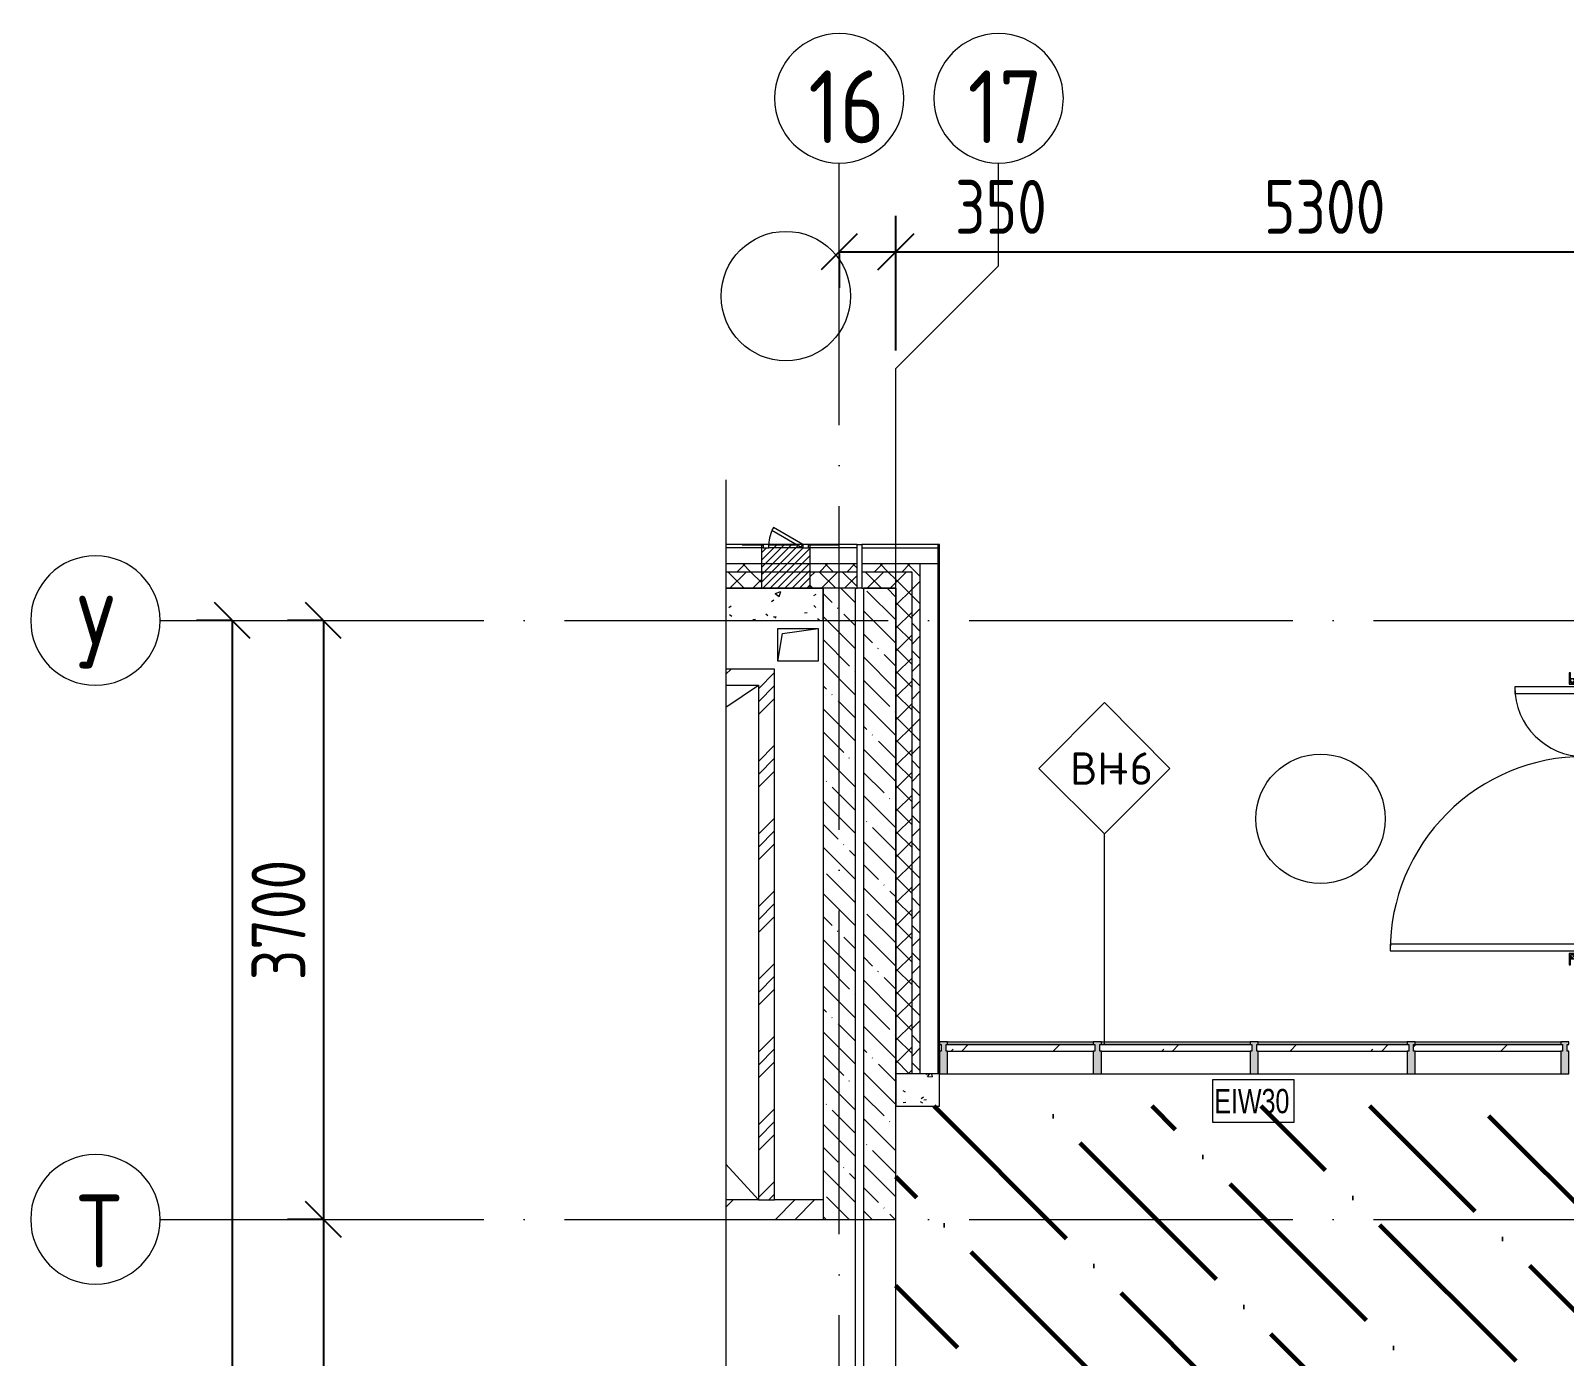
# Model space of a CAD drawing. Header units: millimetres. Extents: x -68946 to 288321, y -402657 to 324925.
# Drawn here: x 76440 to 85919, y 53829 to 62020 of the extents above; entities that cross this region are included whole.
import ezdxf

# ---------------------------------------------------------------- set-up
doc = ezdxf.new("R2010")
doc.units = ezdxf.units.MM
doc.linetypes.add('ADSK_Линия сетки', pattern=[2500, 2000, -250, 0, -250])
doc.layers.get('Defpoints').update_dxf_attribs({"color": 250})
for name, color, linetype, lineweight in [('3.4) ПТ-2.15    4 вып', 200, 'Continuous', 60), ('A-____-____-DIMS', 250, 'Continuous', 9), ('A-DETL-GENF-OTLN', 250, 'Continuous', 5), ('A-DOOR-____-IDEN', 31, 'Continuous', 9), ('A-DOOR-____-MCUT', 250, 'Continuous', 5), ('A-DOOR-____-OTLN', 250, 'Continuous', 5), ('A-DOOR-FRAM-MCUT', 31, 'Continuous', 5), ('A-DOOR-FRAM-OTLN', 31, 'Continuous', 5), ('A-FLOR-____-OTLN', 192, 'Continuous', 9), ('A-GENM-____-MCUT', 250, 'Continuous', 25), ('A-GENM-____-OTLN', 250, 'Continuous', 9), ('A-GLAZ-____-MCUT', 250, 'Continuous', 9), ('A-GLAZ-____-OTLN', 250, 'Continuous', 5), ('A-GLAZ-CWMG-MCUT', 51, 'Continuous', 9), ('A-GLAZ-CWMG-OTLN', 51, 'Continuous', 5), ('A-WALL-____-IDEN', 250, 'Continuous', 9), ('A-WALL-____-MCUT', 250, 'Continuous', 13), ('A-WALL-____-OTLN', 250, 'Continuous', 9), ('A-WALL-____-PATT', 250, 'Continuous', 13), ('A-WALL-FNSH-MCUT', 250, 'Continuous', 13), ('S-GRID-____-IDEN', 250, 'Continuous', 9), ('S-GRID-____-OTLN', 250, 'Continuous', 9)]:
    doc.layers.add(name, color=color, linetype=linetype, lineweight=lineweight)
doc.styles.add('Arial Narrow', font='ARIALN.TTF', dxfattribs={"width": 0.9, "height": 150})
doc.styles.add('GOST Common', font='', dxfattribs={"width": 0.9, "height": 350})
doc.styles.add('ISOCPEUR_2', font='isocpeur.ttf', dxfattribs={"height": 160})
doc.styles.get("Standard").update_dxf_attribs({"font": 'ГОСТ тип А.ttf'})
doc.styles.get('GOST Common').set_extended_font_data('GOST Common')
doc.dimstyles.new('А3', dxfattribs={"dimtxt": 333, "dimasz": 222, "dimexe": 222, "dimexo": 111, "dimgap": 111, "dimtad": 1, "dimtoh": 1, "dimdec": 0, "dimrnd": 0.0015, "dimzin": 0, "dimdsep": 46, "dimtxsty": 'Standard', "dimblk": 'OBLIQUE', "dimcen": 0, "dimclrd": 7, "dimclre": 7, "dimclrt": 7, "dimadec": 0, "dimazin": 0, "dimtfac": 1, "dimtdec": 0, "dimtofl": 0, "dimtmove": 0, "dimatfit": 3, "dimfxl": 1, "dimtolj": 1, "dimtzin": 0, "dimarcsym": 0})
pattern_1 = [(45, (12287.9, -0.0006), (-224.5064, 224.5064), []), (45, (12367.3, -0.0006), (0, 449.0128), []), (45, (12208.54, -0.0006), (0, 449.0128), [])]
pattern_2 = [(50, (12287.9, -0.0006), (364.3679, -31.8783), [38.1, -419.1]), (355, (12287.9, -0.0006), (-70.4859, 382.1133), [30.48, -335.28]), (100.451, (12318.28, -2.66), (293.885, 350.2334), [32.38, -356.18]), (46.184, (12287.9, 101.6), (542.1585, -84.0858), [57.15, -628.65]), (96.636, (12333.1, 94.6), (474.805, 494.8554), [48.57, -534.27]), (351.184, (12287.9, 101.6), (474.8102, 494.85), [45.72, -502.92]), (21, (12338.7, 76.2), (303.2285, -204.5305), [38.1, -419.1]), (326, (12338.7, 76.2), (123.6039, 368.376), [30.48, -335.28]), (71.451, (12364, 59.16), (426.8341, 163.8427), [32.38, -356.18]), (37.5, (12287.91, -0.0006), (6.17665, 169.11015), [16.764, -314.452, 16.764, -323.596, -336.55]), (37.5, (12287.91, -0.0006), (6.17665, 169.11015), [-671.576, 16.764, -319.786]), (7.5, (12287.91, -0.0006), (133.63888, 200.3615), [16.764, -177.292, 16.764, -306.832, -128.27]), (7.5, (12287.91, -0.0006), (133.63888, 200.3615), [-517.652, 16.764, -111.506]), (327.5, (12174.63, -0.0006), (271.18182, -11.45836), [16.764, -110.236, 16.764, -379.476, -525.78]), (327.5, (12174.63, -0.0006), (271.18182, -11.45836), [-523.24, 16.764, -509.016]), (317.5, (12123.83, -0.0006), (296.2585, 50.85285), [16.764, -148.336, 16.764, -246.38, -373.38]), (317.5, (12123.83, -0.0006), (296.2585, 50.85285), [-428.244, 16.764, -356.616])]
pattern_3 = [(135, (12287.91, -0.0006), (-142.5612, -142.5612), []), (135, (12430.48, -0.0006), (-142.5612, -142.5612), [252.016, -50.403, 3.353, -47.05])]
pattern_4 = [(45, (12287.91, -0.0006), (-70.71068, 70.71068), []), (135, (12287.91, -0.0006), (-70.71068, -70.71068), [])]
pattern_5 = [(135, (12287.91, -0.0006), (-84.85281, -84.85281), []), (225, (12287.91, -0.0006), (84.85281, -84.85281), [])]

# ---------------------------------------------------------------- blocks, each defined once
blk = doc.blocks.new('_Wn_-As_OpeningMEP_floor__Rectangular - _Wn_-As_OpeningMEP_floor__Rectangular-32466855-АР1_Маркировочный план 1 этажа С2и3')
at = {"layer": 'A-DETL-GENF-OTLN', "lineweight": 5}
for p, q in [((-125, -50), (-95.3, 120.3)), ((-95.3, 120.3), (125, 150))]:
    blk.add_line(p, q, dxfattribs=at)
blk = doc.blocks.new('PNS_Панель прямоугольная1 - Нр_Стекло - 40мм-34678799-АР1_Маркировочный план 1 этажа С2и3')
at = {"layer": 'A-GLAZ-____-OTLN'}
blk.add_line((-5, 0), (5, 0), dxfattribs=at)
blk = doc.blocks.new('PNS_Панель прямоугольная1 - Нр_Стекло - 40мм-36106177-АР1_Маркировочный план 1 этажа С2и3')
at = {"layer": 'A-GLAZ-____-OTLN'}
h = blk.add_hatch(dxfattribs=at)
h.set_pattern_fill('FP_86', color=256, style=0, pattern_type=2)
h.set_pattern_definition([(45, (-70369.98, -55655), (-282.8427, 282.8427), [200, -600]), (45, (-70569.98, -55755), (-282.8427, 282.8427), [600, -200]), (45, (-70169.98, -55855), (-282.8427, 282.8427), [200, -600])])
h.paths.add_polyline_path([(-450, -40), (460, -40), (460, 0), (-460, 0), (-460, -40)])
at = {"layer": 'A-GLAZ-____-MCUT', "lineweight": 5}
for p, q in [((450, 0), (-450, 0)), ((-450, -40), (450, -40))]:
    blk.add_line(p, q, dxfattribs=at)
at = {"layer": 'A-GLAZ-____-OTLN'}
blk.add_line((-460, 0), (460, 0), dxfattribs=at)
blk = doc.blocks.new('PNS_Панель прямоугольная1 - Нр_Стекло - 40мм-36106103-АР1_Маркировочный план 1 этажа С2и3')
at = {"layer": 'A-GLAZ-____-OTLN'}
h = blk.add_hatch(dxfattribs=at)
h.set_pattern_fill('FP_87', color=256, style=0, pattern_type=2)
h.set_pattern_definition([(45, (-71329.98, -55655), (-282.8427, 282.8427), [200, -600]), (45, (-71529.98, -55755), (-282.8427, 282.8427), [600, -200]), (45, (-71129.98, -55855), (-282.8427, 282.8427), [200, -600])])
h.paths.add_polyline_path([(470, -40), (470, 0), (-470, 0), (-470, -40), (460, -40)])
at = {"layer": 'A-GLAZ-____-MCUT', "lineweight": 5}
for p, q in [((460, 0), (-460, 0)), ((-460, -40), (460, -40))]:
    blk.add_line(p, q, dxfattribs=at)
at = {"layer": 'A-GLAZ-____-OTLN'}
blk.add_line((-470, 0), (470, 0), dxfattribs=at)
blk = doc.blocks.new('PNS_Панель прямоугольная1 - Нр_Стекло - 40мм-V52-АР1_Маркировочный план 1 этажа С2и3')
at = {"layer": 'A-GLAZ-____-OTLN'}
h = blk.add_hatch(dxfattribs=at)
h.set_pattern_fill('FP_88', color=256, style=0, pattern_type=2)
h.set_pattern_definition([(45, (-72299.98, -55655), (-282.8427, 282.8427), [200, -600]), (45, (-72499.98, -55755), (-282.8427, 282.8427), [600, -200]), (45, (-72099.98, -55855), (-282.8427, 282.8427), [200, -600])])
h.paths.add_polyline_path([(470, -40), (470, 0), (-470, 0), (-470, -40), (460, -40)])
at = {"layer": 'A-GLAZ-____-MCUT', "lineweight": 5}
for p, q in [((460, 0), (-460, 0)), ((-460, -40), (460, -40))]:
    blk.add_line(p, q, dxfattribs=at)
at = {"layer": 'A-GLAZ-____-OTLN'}
blk.add_line((-470, 0), (470, 0), dxfattribs=at)
blk = doc.blocks.new('PNS_Панель прямоугольная1 - Нр_Стекло - 40мм-36106165-АР1_Маркировочный план 1 этажа С2и3')
at = {"layer": 'A-GLAZ-____-OTLN'}
h = blk.add_hatch(dxfattribs=at)
h.set_pattern_fill('FP_89', color=256, style=0, pattern_type=2)
h.set_pattern_definition([(45, (-73260, -55655), (-282.8427, 282.8427), [200, -600]), (45, (-73460, -55755), (-282.8427, 282.8427), [600, -200]), (45, (-73060, -55855), (-282.8427, 282.8427), [200, -600])])
h.paths.add_polyline_path([(450, -40), (460, -40), (460, 0), (-460, 0), (-460, -40), (-180.2, -40)])
at = {"layer": 'A-GLAZ-____-MCUT', "lineweight": 5}
for p, q in [((450, 0), (-450, 0)), ((-450, -40), (450, -40))]:
    blk.add_line(p, q, dxfattribs=at)
at = {"layer": 'A-GLAZ-____-OTLN'}
blk.add_line((-460, 0), (460, 0), dxfattribs=at)
blk = doc.blocks.new('Прямоугольный импост - Импост структурный с накладкой - 180мм-36106140-АР1_Маркировочный план 1 этажа С2и3')
at = {"layer": 'A-GLAZ-CWMG-OTLN'}
for p, q in [((69820, 55772), (70720, 55772)), ((69820, 55575), (70720, 55575))]:
    blk.add_line(p, q, dxfattribs=at)
blk = doc.blocks.new('Прямоугольный импост - Импост структурный с накладкой - 180мм-36106078-АР1_Маркировочный план 1 этажа С2и3')
at = {"layer": 'A-GLAZ-CWMG-OTLN'}
for p, q in [((70770, 55772), (71690, 55772)), ((70770, 55575), (71690, 55575))]:
    blk.add_line(p, q, dxfattribs=at)
blk = doc.blocks.new('Прямоугольный импост - Импост структурный с накладкой - 180мм-V53-АР1_Маркировочный план 1 этажа С2и3')
at = {"layer": 'A-GLAZ-CWMG-OTLN'}
for p, q in [((72710, 55772), (73610, 55772)), ((72710, 55575), (73610, 55575))]:
    blk.add_line(p, q, dxfattribs=at)
blk = doc.blocks.new('Прямоугольный импост - Импост структурный с накладкой - 180мм-36105637-АР1_Маркировочный план 1 этажа С2и3')
at = {"layer": 'A-GLAZ-CWMG-OTLN'}
blk.add_hatch(color=50, dxfattribs=at).paths.add_polyline_path([(25, 180), (25, 180), (25, 40), (15, 40), (15, 0), (25, 0), (25, -17), (-25, -17), (-25, 0), (-15, 0), (-15, 40), (-25, 40), (-25, 180)])
at = {"layer": 'A-GLAZ-CWMG-MCUT', "lineweight": 5}
for p, q in [((-25, 40), (-25, 180)), ((-25, 180), (25, 180)), ((25, 180), (25, 40)), ((-15, 40), (-25, 40)), ((-25, -17), (-25, 0)), ((-25, 0), (-15, 0)), ((-15, 0), (-15, 40)), ((15, 40), (15, 0)), ((25, 40), (15, 40)), ((15, 0), (25, 0)), ((25, 0), (25, -17)), ((25, -17), (-25, -17))]:
    blk.add_line(p, q, dxfattribs=at)
blk = doc.blocks.new('Прямоугольный импост - Импост структурный с накладкой - 180мм-V54-АР1_Маркировочный план 1 этажа С2и3')
at = {"layer": 'A-GLAZ-CWMG-OTLN'}
blk.add_hatch(color=50, dxfattribs=at).paths.add_polyline_path([(25, 180), (25, 40), (15, 40), (15, 0), (25, 0), (25, -17), (-25, -17), (-25, 0), (-15, 0), (-15, 40), (-25, 40), (-25, 180)])
at = {"layer": 'A-GLAZ-CWMG-MCUT', "lineweight": 5}
for p, q in [((-25, 40), (-25, 180)), ((-25, 180), (25, 180)), ((25, 180), (25, 40)), ((-15, 40), (-25, 40)), ((-25, -17), (-25, 0)), ((-25, 0), (-15, 0)), ((-15, 0), (-15, 40)), ((15, 40), (15, 0)), ((25, 40), (15, 40)), ((15, 0), (25, 0)), ((25, 0), (25, -17)), ((25, -17), (-25, -17))]:
    blk.add_line(p, q, dxfattribs=at)
blk = doc.blocks.new('Дверь_СКБ_2Ст_Наружная - Входная дверь 1730х2300_NCS S 1505-Y_ДН10-35121348-АР1_Маркировочный план 1 этажа С2и3')
at = {"layer": 'A-DOOR-____-OTLN'}
h = blk.add_hatch(dxfattribs=at)
h.set_pattern_fill('FP_114', color=256, style=0, pattern_type=2)
h.set_pattern_definition([(135, (1436.41, 199.685), (-14.14214, -14.14214), []), (225, (1436.41, 199.685), (14.14214, -14.14214), [])])
h.paths.add_polyline_path([(859.5, 125), (859.5, -125), (884.5, -125), (884.5, 125)])
at = {"layer": 'A-DOOR-FRAM-OTLN'}
h = blk.add_hatch(dxfattribs=at)
h.set_pattern_fill('FP_115', color=256, style=0, pattern_type=2)
h.set_pattern_definition([(45, (-686.384, 199.685), (-14.1421, 14.1421), []), (135, (-686.384, 199.685), (-14.1421, -14.1421), [])])
h.paths.add_polyline_path([(-845.5, 40), (-845.5, -125), (-820.5, -125), (-820.5, 125), (-845.5, 125), (-845.5, 100)])
at = {"layer": 'A-DOOR-____-MCUT'}
for p, q in [((-795.5, 1240), (-795.5, 40)), ((-755.5, 1240), (-795.5, 1240)), ((-755.5, 40), (-755.5, 1240)), ((834.5, 470), (794.5, 470)), ((794.5, 470), (794.5, 40)), ((834.5, 40), (834.5, 470)), ((-795.5, 40), (-755.5, 40)), ((794.5, 40), (834.5, 40))]:
    blk.add_line(p, q, dxfattribs=at)
at = {"layer": 'A-DOOR-____-OTLN'}
for p, q in [((-812.5, 133), (-882.5, 133)), ((-882.5, 133), (-882.5, 125)), ((-882.5, 125), (-820.5, 125)), ((-820.5, 125), (-820.5, 40)), ((-812.5, 40), (-812.5, 133)), ((921.5, 133), (851.5, 133)), ((851.5, 133), (851.5, 40)), ((859.5, 40), (859.5, 125)), ((859.5, 125), (921.5, 125)), ((921.5, 125), (921.5, 133)), ((-820.5, 40), (-812.5, 40)), ((851.5, 40), (859.5, 40)), ((-812.5, -40), (-820.5, -40)), ((-820.5, -40), (-820.5, -125)), ((-812.5, -133), (-812.5, -40)), ((859.5, -40), (851.5, -40)), ((851.5, -40), (851.5, -133)), ((859.5, -125), (859.5, -40)), ((-882.5, -125), (-882.5, -133)), ((-820.5, -125), (-882.5, -125)), ((-882.5, -133), (-812.5, -133)), ((851.5, -133), (921.5, -133)), ((921.5, -125), (859.5, -125)), ((921.5, -133), (921.5, -125))]:
    blk.add_line(p, q, dxfattribs=at)
for centre, radius, start, end in [((-795.5, 40), 1200, 0, 90), ((834.5, 40), 430, 90, 180)]:
    blk.add_arc(centre, radius, start, end, dxfattribs=at)
at = {"layer": 'A-DOOR-FRAM-MCUT'}
for p, q in [((-820.5, 125), (-845.5, 125)), ((-845.5, 125), (-845.5, -125)), ((-820.5, -125), (-820.5, 125)), ((884.5, 125), (859.5, 125)), ((859.5, 125), (859.5, -125)), ((884.5, -125), (884.5, 125)), ((-795.5, 40), (-820.5, 40)), ((-820.5, 40), (-820.5, -40)), ((-795.5, 0), (-795.5, 40)), ((-785.5, 0), (-795.5, 0)), ((-785.5, -40), (-785.5, 0)), ((834.5, 0), (824.5, 0)), ((824.5, 0), (824.5, -40)), ((834.5, 40), (834.5, 0)), ((859.5, 40), (834.5, 40)), ((859.5, -40), (859.5, 40)), ((-820.5, -40), (-785.5, -40)), ((824.5, -40), (859.5, -40)), ((-845.5, -125), (-820.5, -125)), ((859.5, -125), (884.5, -125))]:
    blk.add_line(p, q, dxfattribs=at)
blk = doc.blocks.new('АР_Люк - ЛРС_ВК_300х300_наружный_NCS S 2040-R20B-36318137-АР1_Маркировочный план 1 этажа С2и3')
at = {"layer": 'A-DOOR-____-OTLN'}
h = blk.add_hatch(dxfattribs=at)
h.set_pattern_fill('FP_148', color=256, style=0, pattern_type=2)
h.set_pattern_definition([(45, (125, 0), (-22.6274, 22.6274), [])])
h.paths.add_polyline_path([(275, -135), (275, 135), (265, 134), (265, 115), (230, 115), (230, 135), (20, 135), (20, 115), (-15, 115), (-15, 135), (-25, 135), (-25, -135), (183.9, -135)])
h.paths.add_polyline_path([(220, 117.7), (192.1, 133.8), (229.4, 133.9), (228.3, 132)])
at = {"layer": 'A-DETL-GENF-OTLN', "lineweight": 5}
for p, q in [((275, 135), (-25, 135)), ((-25, 135), (-25, -135)), ((275, -135), (275, 135)), ((-25, -135), (275, -135))]:
    blk.add_line(p, q, dxfattribs=at)
at = {"layer": 'A-DOOR-____-MCUT', "lineweight": 5}
for p, q in [((48.1, 240), (38.1, 222.7)), ((38.1, 222.7), (220, 117.7)), ((230, 135), (48.1, 240)), ((20, 135), (-15, 135)), ((-15, 135), (-15, 115)), ((-15, 115), (20, 115)), ((20, 115), (20, 135)), ((220, 117.7), (230, 135)), ((265, 135), (230, 135)), ((230, 135), (230, 115)), ((230, 115), (265, 115)), ((265, 115), (265, 135))]:
    blk.add_line(p, q, dxfattribs=at)
blk.add_arc((230, 135), 210, 150, 180, dxfattribs=at)
at = {"layer": 'A-DOOR-____-OTLN'}
blk.add_line((230, 135), (48.1, 240), dxfattribs=at)
blk = doc.blocks.new('ASML_АР_Отделка Люка - ВО Отделка люков_Грунтовка 0_Шпатлевка 0_Окраска 0_0-36319090-АР1_Маркировочный план 1 этажа С2и3')
at = {"layer": 'A-GENM-____-MCUT', "lineweight": 5}
for p, q in [((-180, 3), (-300, 3)), ((-300, 3), (-300, 0)), ((-170, 3), (-180, 3)), ((35, 3), (-135, 3)), ((120, 3), (110, 3)), ((300, 3), (120, 3)), ((300, 0), (300, 3)), ((-300, 0), (-180, 0)), ((-180, 0), (-170, 0)), ((-135, 0), (40.2, 0)), ((73.3, 0), (75, 0)), ((110, 0), (120, 0)), ((120, 0), (300, 0))]:
    blk.add_line(p, q, dxfattribs=at)
blk = doc.blocks.new('ADSK_Обрыв_Линия - По умолчанию-35382580-АР1_Маркировочный план 1 этажа С2и3')
at = {"layer": 'A-DETL-GENF-OTLN', "lineweight": 5}
blk.add_line((0, 0), (8290, 0), dxfattribs=at)
blk = doc.blocks.new('Ось сетки - Круг_Ø8 мм-39983606-АР1_Маркировочный план 1 этажа С2и3')
at = {"layer": 'S-GRID-____-IDEN'}
for start, end in [(360, 180), (180, 360)]:
    blk.add_arc((0, 0), 4, start, end, dxfattribs=at)
blk = doc.blocks.new('_Oblique')
at = {"color": 0, "linetype": 'ByBlock', "lineweight": -2}
blk.add_line((-0.5, -0.5), (0.5, 0.5), dxfattribs=at)
blk = doc.blocks.new('*D2544')
at = {"layer": 'A-____-____-DIMS', "color": 7, "lineweight": -2, "transparency": 16777216}
for p, q in [((78238.4, 58375), (78027.4, 58375)), ((78249.4, 58375), (78249.4, 54675)), ((78238.4, 54675), (78027.4, 54675))]:
    blk.add_line(p, q, dxfattribs=at)
at = {"layer": 'Defpoints', "color": 0, "transparency": 16777216}
for p in [(78349.4, 58375), (78249.4, 54675), (78349.4, 54675)]:
    blk.add_point(p, dxfattribs=at)
at = {"layer": 'A-____-____-DIMS', "color": 7, "lineweight": -2, "transparency": 16777216, "xscale": 222, "yscale": 222, "zscale": 222}
for p, rotation in [((78249.4, 58375), 90), ((78249.4, 54675), 270)]:
    blk.add_blockref('_Oblique', p, dxfattribs=dict(at, rotation=rotation))
at = {"layer": 'A-____-____-DIMS', "color": 7, "transparency": 16777216, "insert": (77971.9, 56525), "char_height": 333, "width": 2.483, "attachment_point": 5, "rotation": 90}
blk.add_mtext('\\A1;3700', dxfattribs=at)
blk = doc.blocks.new('*D2545')
at = {"layer": 'A-____-____-DIMS', "color": 7, "lineweight": -2, "transparency": 16777216}
for p, q in [((78238.4, 54675), (78027.4, 54675)), ((78249.4, 54675), (78249.4, 51675)), ((78238.4, 51675), (78027.4, 51675))]:
    blk.add_line(p, q, dxfattribs=at)
at = {"layer": 'Defpoints', "color": 0, "transparency": 16777216}
for p in [(78349.4, 54675), (78249.4, 51675), (78349.4, 51675)]:
    blk.add_point(p, dxfattribs=at)
at = {"layer": 'A-____-____-DIMS', "color": 7, "lineweight": -2, "transparency": 16777216, "xscale": 222, "yscale": 222, "zscale": 222}
for p, rotation in [((78249.4, 54675), 90), ((78249.4, 51675), 270)]:
    blk.add_blockref('_Oblique', p, dxfattribs=dict(at, rotation=rotation))
at = {"layer": 'A-____-____-DIMS', "color": 7, "transparency": 16777216, "insert": (77971.9, 53175), "char_height": 333, "width": 2.483, "attachment_point": 5, "rotation": 90}
blk.add_mtext('\\A1;3000', dxfattribs=at)
blk = doc.blocks.new('*D2560')
at = {"layer": 'A-____-____-DIMS', "color": 7, "lineweight": -2, "transparency": 16777216}
for p, q in [((77675.6, 58375), (77464.6, 58375)), ((77686.6, 58375), (77686.6, 25)), ((77675.6, 25), (77464.6, 25))]:
    blk.add_line(p, q, dxfattribs=at)
at = {"layer": 'Defpoints', "color": 0, "transparency": 16777216}
for p in [(77786.6, 58375), (77686.6, 25), (77786.6, 25)]:
    blk.add_point(p, dxfattribs=at)
at = {"layer": 'A-____-____-DIMS', "color": 7, "lineweight": -2, "transparency": 16777216, "xscale": 222, "yscale": 222, "zscale": 222}
for p, rotation in [((77686.6, 58375), 90), ((77686.6, 25), 270)]:
    blk.add_blockref('_Oblique', p, dxfattribs=dict(at, rotation=rotation))
at = {"layer": 'A-____-____-DIMS', "color": 7, "transparency": 16777216, "insert": (77409.1, 29200), "char_height": 333, "width": 3.104, "attachment_point": 5, "rotation": 90}
blk.add_mtext('\\A1;58350', dxfattribs=at)
blk = doc.blocks.new('*D2589')
at = {"layer": 'A-____-____-DIMS', "color": 7, "lineweight": -2, "transparency": 16777216}
for p, q in [((81787.9, 60043), (81787.9, 60875.7)), ((81437.9, 60653.7), (81787.9, 60653.7)), ((81437.9, 60642.7), (81437.9, 60431.7)), ((81787.9, 60653.7), (82864.6, 60653.7))]:
    blk.add_line(p, q, dxfattribs=at)
at = {"layer": 'Defpoints', "color": 0, "transparency": 16777216}
for p in [(81437.9, 60753.7), (81787.9, 60653.7), (81787.9, 59932)]:
    blk.add_point(p, dxfattribs=at)
at = {"layer": 'A-____-____-DIMS', "color": 7, "lineweight": -2, "transparency": 16777216, "xscale": 222, "yscale": 222, "zscale": 222, "rotation": 180}
blk.add_blockref('_Oblique', (81437.9, 60653.7), dxfattribs=at)
at = {"layer": 'A-____-____-DIMS', "color": 7, "lineweight": -2, "transparency": 16777216, "xscale": 222, "yscale": 222, "zscale": 222}
blk.add_blockref('_Oblique', (81787.9, 60653.7), dxfattribs=at)
at = {"layer": 'A-____-____-DIMS', "color": 7, "transparency": 16777216, "insert": (82437.3, 60931.2), "char_height": 333, "width": 1.862, "attachment_point": 5}
blk.add_mtext('\\A1;350', dxfattribs=at)
blk = doc.blocks.new('*D2590')
at = {"layer": 'A-____-____-DIMS', "color": 7, "lineweight": -2, "transparency": 16777216}
for p, q in [((81787.9, 60043), (81787.9, 60875.7)), ((81787.9, 60653.7), (87087.9, 60653.7)), ((87087.9, 60642.7), (87087.9, 60431.7))]:
    blk.add_line(p, q, dxfattribs=at)
at = {"layer": 'Defpoints', "color": 0, "transparency": 16777216}
for p in [(87087.9, 60753.7), (87087.9, 60653.7), (81787.9, 59932)]:
    blk.add_point(p, dxfattribs=at)
at = {"layer": 'A-____-____-DIMS', "color": 7, "lineweight": -2, "transparency": 16777216, "xscale": 222, "yscale": 222, "zscale": 222, "rotation": 180}
blk.add_blockref('_Oblique', (81787.9, 60653.7), dxfattribs=at)
at = {"layer": 'A-____-____-DIMS', "color": 7, "lineweight": -2, "transparency": 16777216, "xscale": 222, "yscale": 222, "zscale": 222}
blk.add_blockref('_Oblique', (87087.9, 60653.7), dxfattribs=at)
at = {"layer": 'A-____-____-DIMS', "color": 7, "transparency": 16777216, "insert": (84437.9, 60931.2), "char_height": 333, "width": 2.483, "attachment_point": 5}
blk.add_mtext('\\A1;5300', dxfattribs=at)
blk = doc.blocks.new('ADSK_Марка_Дверь - Типоразмер_ADSK_Марка-30565456-АР1_Маркировочный план 1 этажа С2и3')
at = {"layer": 'A-DOOR-____-IDEN'}
blk.add_circle((0, 0), 4, dxfattribs=at)
blk = doc.blocks.new('ADSK_Марка_Стена - Экземпляр_ADSK_Позиция-30564885-АР1_Маркировочный план 1 этажа С2и3')
at = {"layer": 'A-WALL-____-IDEN'}
for p, q in [((-0.156, 4.37), (-4.213, 0.312)), ((3.901, 0.312), (-0.156, 4.37)), ((-4.213, 0.312), (-0.156, -3.745)), ((-0.156, -3.745), (3.901, 0.312))]:
    blk.add_line(p, q, dxfattribs=at)

msp = doc.modelspace()

# ---------------------------------------------------------------- hatches: boundary and pattern name
at = {"layer": '3.4) ПТ-2.15    4 вып'}
h = msp.add_hatch(dxfattribs=at)
h.set_pattern_fill('ANSI36', color=256, scale=150, angle=90)
h.paths.add_polyline_path([(86217.9138, 45904.9403), (81787.9138, 45904.9403), (81787.9138, 55374.9994), (86217.9138, 55374.9994)])
at = {"layer": 'A-WALL-____-PATT', "lineweight": 15, "true_color": 0x000000}
h = msp.add_hatch(dxfattribs=at)
h.set_pattern_fill('FP_53', color=18, style=0, pattern_type=2)
h.set_pattern_definition(pattern_5)
h.paths.add_polyline_path([(81547.9138, 58674.9994), (81547.9138, 58724.9994), (81257.9138, 58724.9994), (81257.9138, 58674.9994)])
h.paths.add_polyline_path([(80957.9138, 58674.9994), (80957.9138, 58724.9994), (80737.9138, 58724.9994), (80737.9138, 58674.9994)])
h = msp.add_hatch(dxfattribs=at)
h.set_pattern_fill('FP_53', color=18, style=0, pattern_type=2)
h.set_pattern_definition(pattern_5)
h.paths.add_polyline_path([(81887.8919, 58674.9994), (81887.0855, 58724.9994), (81577.9138, 58724.9994), (81577.9138, 58674.9994), (81850.3095, 58674.9994)])
h = msp.add_hatch(dxfattribs=at)
h.set_pattern_fill('FP_53', color=18, style=0, pattern_type=2)
h.set_pattern_definition(pattern_5)
h.paths.add_polyline_path([(81937.8919, 55574.9994), (81937.8919, 58724.9994), (81887.8919, 58724.9994), (81887.8919, 55574.9994)])
h = msp.add_hatch(dxfattribs=at)
h.set_pattern_fill('FP_52', color=18, style=0, pattern_type=2)
h.set_pattern_definition(pattern_4)
h.paths.add_polyline_path([(81547.9138, 58574.9994), (81547.9138, 58674.9994), (81257.9138, 58674.9994), (81257.9138, 58574.9995), (81537.9138, 58574.9994)])
h.paths.add_polyline_path([(80957.9138, 58575), (80957.9138, 58674.9994), (80737.9138, 58674.9994), (80737.9138, 58575.0004)])
h = msp.add_hatch(dxfattribs=at)
h.set_pattern_fill('FP_52', color=18, style=0, pattern_type=2)
h.set_pattern_definition(pattern_4)
h.paths.add_polyline_path([(81577.9138, 58574.9994), (81787.8919, 58574.9994), (81787.8919, 58674.9994), (81577.9138, 58674.9994), (81577.9138, 58610.9323)])
h = msp.add_hatch(dxfattribs=at)
h.set_pattern_fill('FP_52', color=18, style=0, pattern_type=2)
h.set_pattern_definition(pattern_4)
h.paths.add_polyline_path([(81887.8919, 55574.9994), (81887.8919, 58674.9994), (81787.8919, 58674.9994), (81787.9138, 55574.9994), (81873.3822, 55574.9994)])
h = msp.add_hatch(dxfattribs=at)
h.set_pattern_fill('FP_3', color=18, style=0, pattern_type=2)
h.set_pattern_definition(pattern_2)
h.paths.add_polyline_path([(81337.9138, 58374.9994), (81337.9138, 58574.9994), (80737.9138, 58574.9994), (80737.9138, 58375.0004), (81307.8946, 58374.9994)])
h = msp.add_hatch(dxfattribs=at)
h.set_pattern_fill('FP_1', color=18, style=0, pattern_type=2)
h.set_pattern_definition(pattern_3)
h.paths.add_polyline_path([(81537.9138, 54675), (81537.8919, 58574.9994), (81337.9138, 58574.9994), (81337.9138, 54675), (81537.8919, 54675)])
h = msp.add_hatch(dxfattribs=at)
h.set_pattern_fill('FP_1', color=18, style=0, pattern_type=2)
h.set_pattern_definition(pattern_3)
h.paths.add_polyline_path([(81787.8908, 54674.9403), (81787.9138, 54675), (81787.9138, 58574.9409), (81587.9138, 58574.9409), (81587.9138, 54674.9403), (81787.1525, 54674.9403)])
h = msp.add_hatch(dxfattribs=at)
h.set_pattern_fill('FP_5', color=18, style=0, pattern_type=2)
h.set_pattern_definition(pattern_1)
h.paths.add_polyline_path([(80937.9138, 57974.9994), (80937.9138, 58074.9994), (80737.9138, 58074.9994), (80737.9138, 57974.9994)])
h = msp.add_hatch(dxfattribs=at)
h.set_pattern_fill('FP_5', color=18, style=0, pattern_type=2)
h.set_pattern_definition(pattern_1)
h.paths.add_polyline_path([(80937.9138, 54795), (81037.9138, 54795), (81037.9138, 58074.9994), (80937.9138, 58074.9994), (80937.9138, 56650)])
h = msp.add_hatch(dxfattribs=at)
h.set_pattern_fill('FP_3', color=18, style=0, pattern_type=2)
h.set_pattern_definition(pattern_2)
h.paths.add_polyline_path([(82015.3416, 55374.9994), (82057.8919, 55374.9994), (82057.8919, 55574.9994), (81787.9138, 55574.9994), (81787.9138, 55374.9994), (81937.8919, 55374.9994)])
h = msp.add_hatch(dxfattribs=at)
h.set_pattern_fill('FP_4', color=18, style=0, pattern_type=2)
h.set_pattern_definition([(45, (12287.9, -0.0006), (-251.4472, 251.4472), []), (45, (12287.9, 381), (-251.4472, 251.4472), [])])
h.paths.add_polyline_path([(81337.9138, 54675), (81337.9138, 54795), (80737.9138, 54795), (80737.9138, 54675), (81322.7962, 54675)])

# ---------------------------------------------------------------- linework, layer by layer
at = {"layer": 'A-FLOR-____-OTLN', "color": 18, "lineweight": 5, "true_color": 0x000000}
for p, q in [((81057.8946, 58125.0006), (81057.8946, 58325.0006)), ((81057.8946, 58325.0006), (81307.8946, 58325.0006)), ((81307.8946, 58325.0006), (81307.8946, 58125.0006)), ((81307.8946, 58125.0006), (81057.8946, 58125.0006)), ((81537.9138, 51374.9994), (81537.9138, 54675)), ((81587.9138, 54674.9403), (81587.9138, 51374.9994))]:
    msp.add_line(p, q, dxfattribs=at)
at = {"layer": 'A-FLOR-____-OTLN', "color": 18, "true_color": 0x000000}
for p, q in [((80737.9138, 57840.6585), (80937.9138, 57974.9994)), ((80737.9138, 55016.5134), (80937.9138, 54795))]:
    msp.add_line(p, q, dxfattribs=at)
at = {"layer": 'A-WALL-____-IDEN', "color": 18, "true_color": 0x000000}
msp.add_line((83076.3719, 55754.9994), (83076.3719, 57056.2494), dxfattribs=at)
at = {"layer": 'A-WALL-____-IDEN', "color": 18, "true_color": 0x000000, "flags": 128}
msp.add_lwpolyline([(83745.9328, 55539.4117), (84248.3328, 55539.4117), (84248.3328, 55274.4117), (83745.9328, 55274.4117)], close=True, dxfattribs=at)
at = {"layer": 'A-WALL-____-MCUT', "color": 18, "lineweight": 15, "true_color": 0x000000}
for p, q in [((80967.9138, 58824.9994), (80737.9138, 58824.9994)), ((81212.9138, 58824.9994), (81002.9138, 58824.9994)), ((81547.9138, 58824.9994), (81247.9138, 58824.9994)), ((81577.9138, 58824.9994), (82047.8919, 58824.9994)), ((82047.8919, 58844.9994), (82047.8919, 55574.9994)), ((81547.9138, 58724.9994), (80737.9138, 58724.9994)), ((81547.9138, 58574.9994), (81547.9138, 58724.9994)), ((81577.9138, 58724.9994), (81577.9138, 58574.9994)), ((82047.8919, 58724.9994), (81577.9138, 58724.9994)), ((81937.8919, 55574.9994), (81937.8919, 58724.9994)), ((81547.9138, 58674.9994), (80737.9138, 58674.9994)), ((81887.8919, 58674.9994), (81577.9138, 58674.9994)), ((81887.8919, 55574.9994), (81887.8919, 58674.9994)), ((81337.9138, 58574.9994), (80737.9138, 58575.0004)), ((80737.9138, 58574.9994), (81337.9138, 58574.9994)), ((81337.9138, 58374.9994), (81337.9138, 58574.9994)), ((81537.9138, 58574.9994), (81337.9138, 58574.9994)), ((81337.9138, 58574.9994), (81337.9138, 58374.9994)), ((81537.9138, 54675), (81537.9138, 58574.9994)), ((81537.9138, 58574.9994), (81547.9138, 58574.9994)), ((81577.9138, 58574.9994), (81787.8919, 58574.9994)), ((81587.9138, 58574.9409), (81587.9138, 54674.9403)), ((81787.9138, 58574.9409), (81587.9138, 58574.9409)), ((81787.8919, 58574.9994), (81787.8919, 55574.9994)), ((81787.9138, 54674.9403), (81787.9138, 58574.9409)), ((80737.9138, 58375.0004), (81337.9138, 58374.9994)), ((81337.9138, 58374.9994), (81337.9138, 54675)), ((81037.9138, 58074.9994), (80737.9138, 58074.9994)), ((81037.9138, 54795), (81037.9138, 58074.9994)), ((80737.9138, 57974.9994), (80937.9138, 57974.9994)), ((80937.9138, 57974.9994), (80937.9138, 54795)), ((81787.8919, 55574.9994), (81787.9138, 55574.9994)), ((82057.8919, 55574.9994), (81787.9138, 55574.9994)), ((81787.9138, 55574.9994), (81787.9138, 55374.9994)), ((82057.8919, 55374.9994), (82057.8919, 55574.9994)), ((81787.9138, 55374.9994), (82057.8919, 55374.9994)), ((80937.9138, 54795), (80737.9138, 54795)), ((80937.9138, 54795), (81037.9138, 54795)), ((81337.9138, 54795), (81037.9138, 54795)), ((80737.9138, 54675), (81337.9138, 54675)), ((81337.9138, 54675), (81537.9138, 54675)), ((81587.9138, 54674.9403), (81787.9138, 54674.9403))]:
    msp.add_line(p, q, dxfattribs=at)
at = {"layer": 'A-WALL-____-OTLN', "color": 18, "lineweight": 5, "true_color": 0x000000}
for p, q in [((81547.9138, 58844.9994), (81577.9138, 58844.9994)), ((81577.9138, 58574.9994), (81547.9138, 58574.9994))]:
    msp.add_line(p, q, dxfattribs=at)
at = {"layer": 'A-WALL-FNSH-MCUT', "lineweight": 15}
for p, q in [((80837.9138, 58844.9994), (80737.9138, 58844.9994)), ((81547.9138, 58844.9994), (81437.9138, 58844.9994)), ((81547.9138, 58724.9994), (81547.9138, 58844.9994)), ((82057.8919, 58844.9994), (81577.9138, 58844.9994)), ((81577.9138, 58844.9994), (81577.9138, 58724.9994)), ((82057.8919, 55574.9994), (82057.8919, 58844.9994))]:
    msp.add_line(p, q, dxfattribs=at)
at = {"layer": 'S-GRID-____-OTLN', "color": 18, "linetype": 'ADSK_Линия сетки', "true_color": 0x000000}
for p, q in [((81437.9138, -2919.5356), (81437.9138, 61202.0045)), ((81787.9138, -1649.5356), (81787.9138, 59932.0045)), ((77240.3519, 58375), (168626.8279, 58375)), ((77240.3519, 54675), (168626.8279, 54675))]:
    msp.add_line(p, q, dxfattribs=at)
at = {"layer": 'S-GRID-____-OTLN', "color": 18, "true_color": 0x000000}
for p, q in [((82422.9138, 60567.0045), (82422.9138, 61202.0045)), ((81787.9138, 59932.0045), (82422.9138, 60567.0045))]:
    msp.add_line(p, q, dxfattribs=at)

# ---------------------------------------------------------------- block references
at = {"layer": 'A-DETL-GENF-OTLN', "color": 18, "lineweight": 5, "true_color": 0x000000, "rotation": 269.9999999999999}
msp.add_blockref('ADSK_Обрыв_Линия - По умолчанию-35382580-АР1_Маркировочный план 1 этажа С2и3', (80737.9138, 59245), dxfattribs=at)
at = {"layer": 'A-DOOR-____-IDEN', "color": 18, "true_color": 0x000000, "xscale": 99.99999999999993, "yscale": 99.99999999999993, "zscale": 99.99999999999993}
for p in [(81107.9138, 60379.9994), (84412.9138, 57150)]:
    msp.add_blockref('ADSK_Марка_Дверь - Типоразмер_ADSK_Марка-30565456-АР1_Маркировочный план 1 этажа С2и3', p, dxfattribs=at)
at = {"layer": 'A-DOOR-____-OTLN', "color": 18, "true_color": 0x000000}
msp.add_blockref('АР_Люк - ЛРС_ВК_300х300_наружный_NCS S 2040-R20B-36318137-АР1_Маркировочный план 1 этажа С2и3', (80982.9138, 58709.9994), dxfattribs=at)
at = {"layer": 'A-DOOR-____-OTLN', "color": 18, "true_color": 0x000000, "rotation": 89.99999999999986}
msp.add_blockref('Дверь_СКБ_2Ст_Наружная - Входная дверь 1730х2300_NCS S 1505-Y_ДН10-35121348-АР1_Маркировочный план 1 этажа С2и3', (86082.9138, 57130.5), dxfattribs=at)
at = {"layer": 'A-GENM-____-OTLN', "color": 18, "lineweight": 5, "true_color": 0x000000}
msp.add_blockref('ASML_АР_Отделка Люка - ВО Отделка люков_Грунтовка 0_Шпатлевка 0_Окраска 0_0-36319090-АР1_Маркировочный план 1 этажа С2и3', (81137.9138, 58841.9994), dxfattribs=at)
at = {"layer": 'A-GLAZ-____-MCUT', "color": 18, "lineweight": 5, "true_color": 0x000000}
for name, p in [('PNS_Панель прямоугольная1 - Нр_Стекло - 40мм-34678799-АР1_Маркировочный план 1 этажа С2и3', (82062.8919, 55754.9994)), ('PNS_Панель прямоугольная1 - Нр_Стекло - 40мм-36106177-АР1_Маркировочный план 1 этажа С2и3', (82557.8919, 55754.9994)), ('PNS_Панель прямоугольная1 - Нр_Стекло - 40мм-36106103-АР1_Маркировочный план 1 этажа С2и3', (83517.8919, 55754.9994)), ('PNS_Панель прямоугольная1 - Нр_Стекло - 40мм-V52-АР1_Маркировочный план 1 этажа С2и3', (84487.8919, 55754.9994)), ('PNS_Панель прямоугольная1 - Нр_Стекло - 40мм-36106165-АР1_Маркировочный план 1 этажа С2и3', (85447.9029, 55754.9994))]:
    msp.add_blockref(name, p, dxfattribs=at)
at = {"layer": 'A-GLAZ-____-OTLN', "color": 18, "true_color": 0x000000}
msp.add_blockref('_Wn_-As_OpeningMEP_floor__Rectangular - _Wn_-As_OpeningMEP_floor__Rectangular-32466855-АР1_Маркировочный план 1 этажа С2и3', (81182.8946, 58175.0006), dxfattribs=at)
at = {"layer": 'A-GLAZ-CWMG-OTLN', "color": 18, "true_color": 0x000000, "extrusion": (0, 0, -1), "rotation": 180}
for name, p in [('Прямоугольный импост - Импост структурный с накладкой - 180мм-36105637-АР1_Маркировочный план 1 этажа С2и3', (-82082.8919, 55754.9994)), ('Прямоугольный импост - Импост структурный с накладкой - 180мм-36105637-АР1_Маркировочный план 1 этажа С2и3', (-83032.8919, 55754.9994)), ('Прямоугольный импост - Импост структурный с накладкой - 180мм-36105637-АР1_Маркировочный план 1 этажа С2и3', (-84002.8919, 55754.9994)), ('Прямоугольный импост - Импост структурный с накладкой - 180мм-36105637-АР1_Маркировочный план 1 этажа С2и3', (-84972.8919, 55754.9994)), ('Прямоугольный импост - Импост структурный с накладкой - 180мм-V54-АР1_Маркировочный план 1 этажа С2и3', (-85922.9138, 55754.9994))]:
    msp.add_blockref(name, p, dxfattribs=at)
at = {"layer": 'A-GLAZ-CWMG-OTLN', "color": 18, "true_color": 0x000000}
for name, p in [('Прямоугольный импост - Импост структурный с накладкой - 180мм-36106140-АР1_Маркировочный план 1 этажа С2и3', (12287.9138, -0.0006)), ('Прямоугольный импост - Импост структурный с накладкой - 180мм-36106078-АР1_Маркировочный план 1 этажа С2и3', (12287.9138, -0.0006)), ('Прямоугольный импост - Импост структурный с накладкой - 180мм-36106078-АР1_Маркировочный план 1 этажа С2и3', (13257.9138, -0.0006)), ('Прямоугольный импост - Импост структурный с накладкой - 180мм-V53-АР1_Маркировочный план 1 этажа С2и3', (12287.9138, -0.0006))]:
    msp.add_blockref(name, p, dxfattribs=at)
at = {"layer": 'A-WALL-____-IDEN', "color": 18, "true_color": 0x000000, "xscale": 99.99999999999993, "yscale": 99.99999999999993, "zscale": 99.99999999999993}
msp.add_blockref('ADSK_Марка_Стена - Экземпляр_ADSK_Позиция-30564885-АР1_Маркировочный план 1 этажа С2и3', (83091.9969, 57430.7163), dxfattribs=at)
at = {"layer": 'S-GRID-____-IDEN', "color": 18, "true_color": 0x000000, "xscale": 99.99999999999993, "yscale": 99.99999999999993, "zscale": 99.99999999999993}
for p in [(81437.9138, 61602.0045), (82422.9138, 61602.0045)]:
    msp.add_blockref('Ось сетки - Круг_Ø8 мм-39983606-АР1_Маркировочный план 1 этажа С2и3', p, dxfattribs=at)
at = {"layer": 'S-GRID-____-IDEN', "color": 18, "true_color": 0x000000, "xscale": 99.99999999999993, "yscale": 99.99999999999993, "zscale": 99.99999999999993, "rotation": 269.9999999999994}
for p in [(76840.3519, 58375), (76840.3519, 54675)]:
    msp.add_blockref('Ось сетки - Круг_Ø8 мм-39983606-АР1_Маркировочный план 1 этажа С2и3', p, dxfattribs=at)

# ---------------------------------------------------------------- texts
at = {"layer": 'A-WALL-____-IDEN', "color": 18, "true_color": 0x000000, "attachment_point": 1}
for s, insert, char_height, width, style in [('ВН', (82864.366, 57560.385), 200, 280.590625, 'ISOCPEUR_2'), ('-6', (83095.8764, 57560.385), 200, 246.91975, 'ISOCPEUR_2'), ('EIW30', (83755.9328, 55480.9742), 150, 577.215, 'Arial Narrow')]:
    msp.add_mtext(s, dxfattribs=dict(at, insert=insert, char_height=char_height, width=width, style=style))
at = {"layer": 'S-GRID-____-IDEN', "color": 18, "true_color": 0x000000, "char_height": 450, "attachment_point": 1, "style": 'GOST Common'}
for s, insert, width in [('16', (81246.7332, 61774.5379), 461.772), ('17', (82231.7332, 61774.5379), 461.772), ('\\fGOST Common|b0|i0|c204|p34|;\\W.9;У', (76727.029, 58527.5869), 310.253062), ('\\fGOST Common|b0|i0|c204|p34|;\\W.9;Т', (76727.029, 54827.5869), 310.253062)]:
    msp.add_mtext(s, dxfattribs=dict(at, insert=insert, width=width))

# ---------------------------------------------------------------- dimensions: what is measured, and where the dimension line sits
at = {"layer": 'A-____-____-DIMS', "color": 18, "true_color": 0x000000}
for base, p1, p2, picture, middle in [((81787.9138, 60653.7189), (81437.9138, 60753.7038), (81787.9138, 59932.0045), '*D2589', (82437.2638, 60931.2189)), ((87087.9138, 60653.7189), (81787.9138, 59932.0045), (87087.9138, 60753.7038), '*D2590', (84437.9138, 60931.2189))]:
    dim = msp.add_linear_dim(base=base, p1=p1, p2=p2, dimstyle='А3', dxfattribs=at)
    dim.commit()
    dim.dimension.update_dxf_attribs({"geometry": picture, "text_midpoint": middle})
for base, p1, p2, picture, middle in [((77686.582, 25), (77786.5669, 58375), (77786.5669, 25), '*D2560', (77409.082, 29200)), ((78249.446, 54675), (78349.4309, 58375), (78349.4309, 54675), '*D2544', (77971.946, 56525)), ((78249.446, 51675), (78349.4309, 54675), (78349.4309, 51675), '*D2545', (77971.946, 53175))]:
    dim = msp.add_linear_dim(base=base, p1=p1, p2=p2, angle=90, dimstyle='А3', dxfattribs=at)
    dim.commit()
    dim.dimension.update_dxf_attribs({"geometry": picture, "text_midpoint": middle})

doc.saveas('drawing.dxf')
